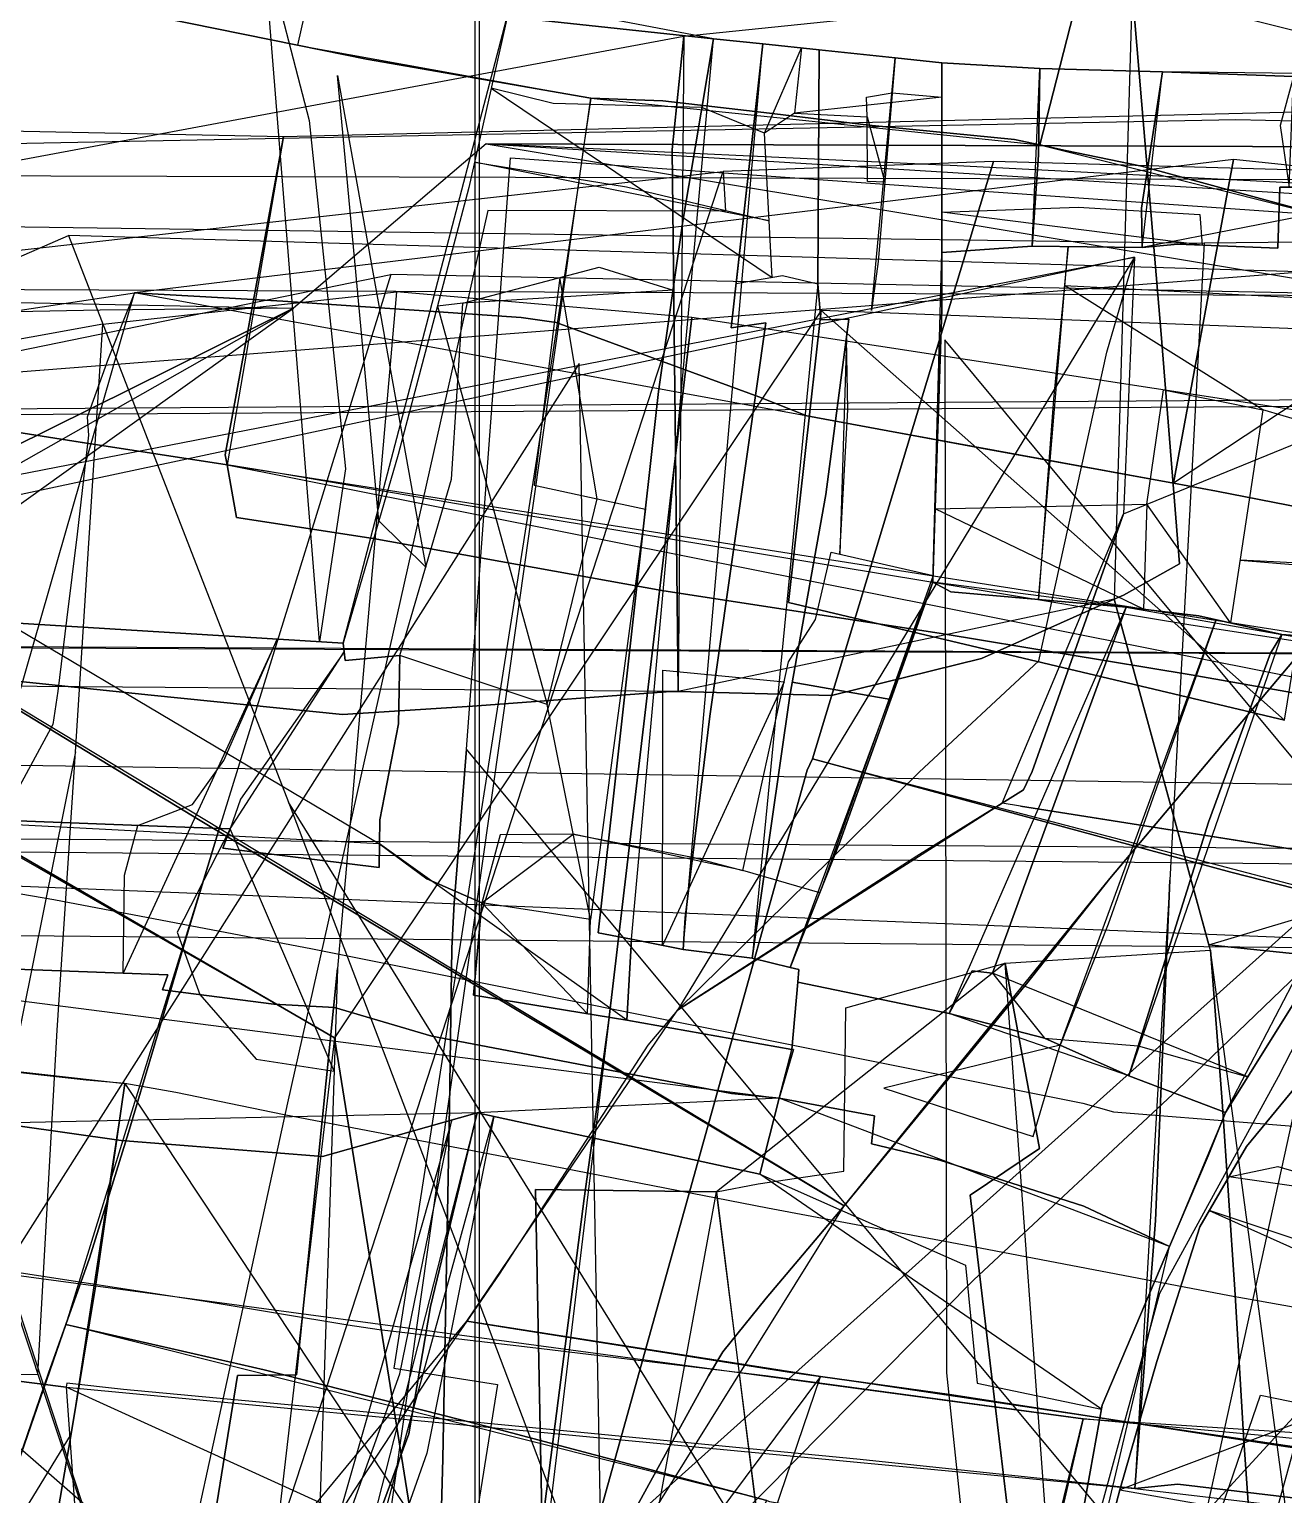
# Model space of a CAD drawing. Extents: x -6790 to 12600, y -1098 to 2171.
# Drawn here: x 569.3 to 637.4, y 552.7 to 632.3 of the extents above; entities that cross this region are included whole.
import ezdxf

# ---------------------------------------------------------------- set-up
doc = ezdxf.new("R2010")
doc.units = 0

msp = doc.modelspace()

# ---------------------------------------------------------------- linework, layer by layer
for points in [[(593.713, 814.326), (0.056, 814.258), (0.056, -0.067), (593.713, 0), (593.713, 814.326)], [(593.47, 802.518), (0, 802.518), (0, 0), (593.47, 0), (593.47, 802.518)], [(565.165, 639.628), (565.697, 639.5), (578.296, 637.61), (588.475, 635.63), (596.123, 632.843), (606.408, 631.756), (565.165, 639.628)], [(581.992, 636.891), (584.461, 627.321), (585.853, 614.011), (586.441, 608.396), (585.033, 599.02), (581.992, 636.891)], [(583.838, 631.397), (566.117, 635.006), (584.71, 635.36), (583.838, 631.397)], [(626.489, 635.258), (584.71, 635.36), (583.838, 631.397), (587.572, 630.637), (599.747, 628.521), (603.657, 628.383), (609.139, 627.743), (614.837, 627.069), (622.74, 626.29), (624.128, 625.985), (626.489, 635.258)], [(672.173, 633.169), (626.489, 635.258), (624.128, 625.985), (625.523, 625.678), (629.641, 624.843), (652.012, 618.736), (668.658, 614.841), (672.173, 633.169)], [(604.798, 631.893), (629.142, 634.402), (629.771, 626.886), (630.714, 615.722), (631.699, 603.241), (628.665, 601.548), (628.163, 601.324), (620.958, 598.107), (612.817, 596.102), (604.499, 596.309), (604.171, 625.746), (604.798, 631.893)], [(628.163, 601.324), (628.665, 601.548), (631.699, 603.241), (630.714, 615.722), (629.771, 626.886), (629.142, 634.402), (628.163, 601.324)], [(649.432, 587.38), (648.261, 589.769), (644.591, 597.905), (644.762, 599.427), (644.682, 604.958), (660.011, 610.214), (657.727, 627.222), (629.142, 634.402), (629.771, 626.886), (630.714, 615.722), (631.699, 603.241), (628.665, 601.548), (628.163, 601.324), (632.553, 585.269), (633.3, 582.563), (634.505, 582.425), (640.982, 581.757), (642.225, 581.866), (646.917, 585.408), (648.999, 587.381), (649.432, 587.38)], [(595.256, 633.159), (593.137, 623.683), (589.291, 609.181), (586.308, 598.942), (595.256, 633.159)], [(604.499, 596.309), (604.093, 596.319), (593.338, 595.52), (586.281, 595.073), (575.893, 596.114), (561.651, 597.592), (553.443, 596.717), (552.476, 622.144), (604.798, 631.893), (604.171, 625.746), (604.499, 596.309)], [(606.408, 631.756), (604.753, 621.854), (603.432, 612.599), (602.254, 602.025), (600.966, 590.47), (600.157, 583.21), (601.963, 582.858), (606.408, 631.756)], [(601.963, 582.858), (600.157, 583.21), (600.966, 590.47), (602.254, 602.025), (603.432, 612.599), (604.753, 621.854), (606.408, 631.756), (609.08, 631.474), (607.375, 616.055), (609.251, 616.335), (607.76, 605.879), (606.207, 594.982), (604.875, 584.025), (604.756, 582.312), (601.963, 582.858)], [(609.08, 631.474), (606.408, 631.756), (604.753, 621.854), (603.432, 612.599), (602.254, 602.025), (600.966, 590.47), (600.157, 583.21), (601.963, 582.858), (604.756, 582.312), (604.875, 584.025), (606.207, 594.982), (607.76, 605.879), (609.251, 616.335), (607.375, 616.055), (607.641, 618.464), (609.08, 631.474)], [(604.499, 596.309), (604.171, 625.746), (604.798, 631.893), (604.499, 596.309)], [(599.747, 628.521), (587.572, 630.637), (583.838, 631.397), (599.747, 628.521)], [(609.08, 631.474), (607.375, 616.055), (609.251, 616.335), (607.76, 605.879), (606.207, 594.982), (604.875, 584.025), (604.756, 582.312), (609.08, 631.474)], [(612.068, 618.455), (612.238, 616.491), (613.762, 616.534), (612.509, 607.015), (610.554, 596.085), (608.515, 581.843), (604.756, 582.312), (604.875, 584.025), (606.207, 594.982), (607.76, 605.879), (609.251, 616.335), (607.375, 616.055), (609.08, 631.474), (612.149, 631.149), (612.068, 618.455)], [(612.068, 618.455), (612.149, 631.149), (609.08, 631.474), (607.641, 618.464), (610.157, 618.892), (612.068, 618.455)], [(612.068, 618.455), (612.149, 631.149), (616.271, 630.714), (618.798, 630.447), (618.802, 620.155), (618.803, 617.055), (618.409, 605.195), (618.311, 602.241), (616.034, 595.87), (614.266, 590.924), (613.267, 588.13), (610.572, 581.333), (608.515, 581.843), (610.554, 596.085), (612.509, 607.015), (613.762, 616.534), (612.238, 616.491), (612.068, 618.455)], [(611.195, 631.25), (610.803, 627.72), (609.169, 626.628), (611.195, 631.25)], [(612.068, 618.455), (612.238, 616.491), (613.762, 616.534), (612.509, 607.015), (610.687, 596.826), (616.034, 595.87), (618.311, 602.241), (618.409, 605.195), (618.803, 617.055), (618.802, 620.155), (618.798, 630.447), (616.206, 630.721), (612.149, 631.149), (612.068, 618.455)], [(616.271, 630.714), (615.341, 619.661), (614.981, 616.997), (616.271, 630.714)], [(623.708, 620.485), (624.048, 625.458), (624.121, 630.136), (618.798, 630.447), (618.802, 620.155), (623.708, 620.485)], [(618.798, 630.447), (624.121, 630.136), (624.048, 625.458), (623.708, 620.485), (618.802, 620.155), (618.798, 630.447)], [(624.121, 630.136), (624.048, 625.458), (623.708, 620.485), (624.121, 630.136)], [(629.685, 620.421), (629.649, 622.552), (630.783, 629.949), (624.121, 630.136), (624.048, 625.458), (623.708, 620.485), (629.685, 620.421)], [(629.685, 620.421), (623.708, 620.485), (624.048, 625.458), (624.121, 630.136), (630.783, 629.949), (629.649, 622.552), (629.685, 620.421)], [(590.79, 603.055), (588.241, 605.578), (586.99, 619.103), (586.004, 629.757), (590.79, 603.055)], [(623.708, 620.485), (618.802, 620.155), (618.803, 617.055), (618.409, 605.195), (618.311, 602.241), (619.294, 601.729), (628.813, 600.899), (632.749, 600.427), (637.261, 599.413), (641.321, 598.755), (647.316, 598.641), (650.078, 606.867), (652.332, 613.579), (654.726, 621.512), (657.154, 629.559), (650.89, 629.872), (650.161, 623.491), (646.346, 623.679), (642.139, 623.688), (637.149, 623.699), (637.035, 620.385), (631.61, 620.592), (629.685, 620.421), (623.708, 620.485)], [(637.149, 623.699), (642.139, 623.688), (646.346, 623.679), (650.161, 623.491), (650.89, 629.872), (657.154, 629.559), (654.726, 621.512), (652.332, 613.579), (650.078, 606.867), (647.316, 598.641), (641.321, 598.755), (637.261, 599.413), (632.749, 600.427), (628.813, 600.899), (619.294, 601.729), (618.311, 602.241), (618.409, 605.195), (618.803, 617.055), (618.802, 620.155), (623.708, 620.485), (629.685, 620.421), (631.61, 620.592), (637.035, 620.385), (637.149, 623.699)], [(630.783, 629.949), (629.649, 622.552), (629.685, 620.421), (630.783, 629.949)], [(647.146, 629.763), (642.123, 629.542), (637.892, 629.694), (630.783, 629.949), (629.649, 622.552), (629.685, 620.421), (631.61, 620.592), (637.035, 620.385), (637.149, 623.699), (642.139, 623.688), (646.346, 623.679), (647.146, 629.763)], [(647.146, 629.763), (646.346, 623.679), (642.139, 623.688), (637.149, 623.699), (637.035, 620.385), (631.61, 620.592), (629.685, 620.421), (629.649, 622.552), (630.783, 629.949), (637.892, 629.694), (642.123, 629.542), (647.146, 629.763)], [(630.783, 629.949), (637.892, 629.694), (642.123, 629.542), (647.146, 629.763), (630.783, 629.949)], [(637.892, 629.694), (637.167, 627.049), (637.658, 623.698), (637.892, 629.694)], [(599.747, 628.521), (599.344, 625.742), (599.051, 623.635), (596.81, 608.92), (592.94, 584.307), (589.051, 559.573), (594.695, 558.692), (588.196, 518.025), (573.715, 430.704), (562.29, 363.847), (599.747, 628.521)], [(609.602, 618.797), (609.169, 626.628), (605.783, 628.018), (597.713, 628.229), (594.34, 629.064), (609.602, 618.797)], [(624.128, 625.985), (622.74, 626.29), (614.837, 627.069), (609.139, 627.743), (603.657, 628.383), (599.747, 628.521), (624.128, 625.985)], [(610.803, 627.72), (614.745, 627.505), (614.714, 628.582), (616.112, 628.822), (618.799, 628.582), (610.803, 627.72)], [(490.415, 628.347), (583.067, 626.438), (579.909, 609.156), (580.006, 608.616), (572.04, 609.847), (556.071, 612.358), (531.717, 617.641), (499.598, 625.766), (490.415, 628.347)], [(490.415, 628.347), (583.067, 626.438), (579.909, 609.156), (580.006, 608.616), (572.04, 609.847), (556.071, 612.358), (531.717, 617.641), (499.598, 625.766), (490.415, 628.347)], [(583.067, 626.438), (663.38, 628.399), (661.945, 616.951), (658.986, 596.196), (652.45, 596.865), (643.039, 598.269), (632.327, 599.916), (610.765, 603.474), (593.086, 606.391), (582.15, 608.284), (580.006, 608.616), (579.909, 609.156), (583.067, 626.438)], [(583.067, 626.438), (663.38, 628.399), (661.945, 616.951), (658.986, 596.196), (652.45, 596.865), (643.039, 598.269), (632.327, 599.916), (610.765, 603.474), (593.086, 606.391), (582.15, 608.284), (580.006, 608.616), (579.909, 609.156), (583.067, 626.438)], [(740.715, 623.829), (697.554, 625.945), (634.766, 627.356), (500.726, 624.719), (396.57, 624.133), (302.376, 626.33), (255.091, 625.218), (740.715, 623.829)], [(615.703, 623.957), (614.776, 623.996), (614.745, 627.505), (615.703, 623.957)], [(580.006, 608.616), (579.909, 609.156), (583.067, 626.438), (580.006, 608.616)], [(580.006, 608.616), (579.909, 609.156), (583.067, 626.438), (580.006, 608.616)], [(668.577, 621.463), (664.432, 621.821), (645.07, 623.544), (619.636, 624.856), (594.079, 626.046), (668.577, 621.463)], [(801.548, 591.518), (807.257, 625.31), (594.079, 626.046), (801.548, 591.518)], [(594.079, 626.046), (807.257, 625.31), (801.548, 591.518), (749.59, 612.501), (736.918, 617.965), (735.793, 618.666), (734.088, 619.729), (709.803, 621.41), (709.415, 621.383), (692.696, 620.221), (676.329, 620.795), (668.577, 621.463), (664.432, 621.821), (645.07, 623.544), (619.636, 624.856), (594.079, 626.046)], [(668.658, 614.841), (652.012, 618.736), (629.641, 624.843), (625.523, 625.678), (624.128, 625.985), (668.658, 614.841)], [(565.951, 619.96), (606.94, 624.553), (607.055, 622.399), (594.155, 622.427), (583.284, 573.986), (574.262, 532.58), (569.593, 510.01), (562.245, 510.38), (547.732, 511.061), (543.303, 511.277), (544.631, 517.914), (565.951, 619.96)], [(611.501, 592.046), (611.792, 592.654), (621.614, 625.088), (606.94, 624.553), (607.055, 622.399), (594.155, 622.427), (583.284, 573.986), (574.262, 532.58), (569.593, 510.01), (570.711, 509.954), (588.373, 509.121), (611.501, 592.046)], [(606.94, 624.553), (607.055, 622.399), (594.155, 622.427), (583.284, 573.986), (574.262, 532.58), (569.593, 510.01), (606.94, 624.553)], [(634.636, 625.197), (574.982, 617.956), (583.042, 617.511), (595.979, 616.622), (597.878, 616.348), (608.864, 612.309), (611.482, 611.283), (620.963, 609.52), (631.37, 607.62), (634.636, 625.197)], [(593.444, 625.056), (601.685, 623.705), (609.433, 621.859), (593.444, 625.056)], [(657.175, 624.733), (651.849, 607.954), (645.518, 591.874), (637.058, 575.396), (630.611, 563.637), (626.135, 547.203), (623.168, 529.353), (619.761, 512.914), (614.824, 494.183), (613.129, 478.646), (610.972, 463.053), (611.158, 458.586), (657.175, 624.733)], [(652.376, 611.394), (654.959, 624.138), (621.614, 625.088), (611.792, 592.654), (634.495, 586.502), (644.842, 583.858), (647.57, 583.278), (652.376, 611.394)], [(631.37, 607.62), (633.711, 607.193), (649.917, 604.027), (652.038, 603.599), (652.397, 604.135), (652.677, 606.258), (653.664, 614.094), (654.066, 618.974), (654.769, 623.071), (634.636, 625.197), (631.37, 607.62)], [(775.09, 566.034), (771.079, 566.598), (750.476, 569.926), (700.497, 577.796), (667.323, 583.093), (635.643, 588.101), (623.069, 590.092), (622.082, 590.248), (623.244, 590.97), (623.698, 591.965), (628.671, 605.967), (674.082, 624.515), (716.899, 617.404), (757.748, 608.856), (773.71, 605.208), (813.955, 600.005), (814.67, 560.312), (809.713, 560.917), (775.09, 566.034)], [(775.09, 566.034), (771.079, 566.598), (750.476, 569.926), (700.497, 577.796), (667.323, 583.093), (635.643, 588.101), (623.069, 590.092), (622.082, 590.248), (623.244, 590.97), (623.698, 591.965), (628.671, 605.967), (674.082, 624.515), (716.899, 617.404), (757.748, 608.856), (773.71, 605.208), (813.955, 600.005), (814.67, 560.312), (809.713, 560.917), (775.09, 566.034)], [(629.685, 620.421), (631.61, 620.592), (637.035, 620.385), (637.149, 623.699), (642.139, 623.688), (646.346, 623.679), (629.685, 620.421)], [(631.37, 607.62), (633.711, 607.193), (649.917, 604.027), (652.038, 603.599), (652.397, 604.135), (652.677, 606.258), (653.664, 614.094), (654.066, 618.974), (654.769, 623.071), (631.37, 607.62)], [(618.801, 622.335), (626.197, 622.614), (632.807, 622.211), (632.935, 620.542), (618.801, 622.335)], [(631.185, 586.067), (630.395, 567.599), (629.272, 553.037), (631.611, 553.279), (651.14, 550.966), (686.066, 546.689), (721.526, 542.212), (767.503, 536.764), (770.49, 558.882), (770.519, 560.007), (774.148, 586.178), (774.858, 591.341), (778.992, 622.183), (633.046, 620.65), (631.185, 586.067)], [(629.272, 553.037), (614.363, 554.622), (592.844, 556.704), (574.389, 558.409), (571.314, 558.766), (571.267, 558.549), (551.952, 560.996), (552.363, 572.792), (552.514, 584.722), (552.73, 596.308), (553.351, 621.764), (633.046, 620.65), (631.185, 586.067), (630.395, 567.599), (629.272, 553.037)], [(743.577, 615.985), (571.406, 621.072), (583.35, 590.309), (593.179, 564.445), (600.515, 545.112), (610.569, 518.616), (638.978, 500.569), (640.627, 511.135), (643.552, 526.151), (649.264, 556.591), (655.57, 588.73), (655.856, 589.891), (712.768, 589.733), (744.235, 588.876), (744.243, 589.482), (744.353, 598.004), (743.577, 615.985)], [(105.33, 620.195), (98.921, 88.385), (790.984, 84.911), (794.806, 617.099), (105.33, 620.195)], [(678.44, 619.959), (660.663, 602.656), (631.589, 574.688), (620.533, 564.369), (597.763, 541.336), (590.004, 533.543), (583.552, 526.522), (571.695, 521.938), (538.583, 508.904), (514.165, 499.882), (498.596, 491.106), (485.562, 484.198), (477.737, 479.986), (476.99, 479.176), (444.117, 461.361), (417.02, 404.346), (400.729, 370.763), (678.44, 619.959)], [(656.869, 620.524), (541.986, 611.571), (578.459, 589.357), (613.509, 568.396), (613.909, 568.869), (623.405, 580.446), (627.915, 586.152), (656.869, 620.524)], [(555.57, 604.181), (557.611, 605.943), (629.256, 619.889), (555.57, 604.181)], [(604.461, 579.008), (617.572, 591.938), (624.071, 597.986), (627.753, 614.742), (629.256, 619.889), (604.461, 579.008)], [(618.802, 620.155), (618.803, 617.055), (618.409, 605.195), (618.311, 602.241), (618.802, 620.155)], [(625.654, 620.464), (624.869, 612.189), (624.054, 601.314), (625.654, 620.464)], [(592.812, 617.403), (600.202, 619.357), (604.218, 618.108), (592.812, 617.403)], [(598.076, 618.795), (596.683, 607.518), (600.096, 606.778), (598.076, 618.795)], [(612.068, 618.455), (612.238, 616.491), (613.762, 616.534), (612.509, 607.015), (610.687, 596.826), (610.554, 596.085), (608.515, 581.843), (604.756, 582.312), (604.875, 584.025), (606.207, 594.982), (607.76, 605.879), (609.251, 616.335), (607.375, 616.055), (607.641, 618.464), (610.157, 618.892), (612.068, 618.455)], [(608.515, 581.843), (610.554, 596.085), (612.509, 607.015), (613.762, 616.534), (612.238, 616.491), (612.068, 618.455), (608.515, 581.843)], [(625.454, 618.348), (639.468, 617.628), (639.536, 610.626), (636.235, 611.609), (625.454, 618.348)], [(574.982, 617.956), (573.549, 614.375), (572.409, 611.209), (572.479, 610.236), (571.874, 604.851), (571.295, 600.185), (570.817, 596.332), (570.547, 594.523), (568.74, 591.181), (565.758, 586.016), (565.741, 585.861), (574.982, 617.956)], [(583.684, 510.664), (584.676, 518.915), (586.839, 533.895), (595.218, 532.62), (595.845, 541.226), (599.389, 568.787), (600.705, 578.328), (605.231, 616.61), (589.197, 618.011), (586.003, 581.266), (583.773, 559.217), (580.566, 559.186), (576.778, 535.585), (572.631, 536.309), (571.538, 528.621), (569.407, 511.874), (570.407, 511.71), (583.684, 510.664)], [(574.982, 617.956), (583.042, 617.511), (595.979, 616.622), (597.878, 616.348), (608.864, 612.309), (611.482, 611.283), (620.963, 609.52), (631.37, 607.62), (574.982, 617.956)], [(597.38, 595.611), (589.394, 598.259), (592.185, 607.85), (592.812, 617.403), (591.427, 617.233), (597.38, 595.611)], [(583.606, 617.125), (573.116, 617.012), (561.258, 616.781), (552.217, 616.886), (547.397, 610.368), (542.752, 605.819), (540.734, 591.179), (539.132, 587.015), (532.693, 580.992), (532.513, 580.488), (583.606, 617.125)], [(550.27, 598.214), (550.948, 600.617), (566.042, 608.419), (583.606, 617.125), (550.27, 598.214)], [(612.249, 616.996), (610.487, 601.139), (637.408, 594.75), (612.249, 616.996)], [(640.862, 615.9), (612.249, 616.996), (610.487, 601.139), (637.408, 594.75), (640.862, 615.9)], [(518.592, 616.12), (519.182, 616.17), (585.847, 577.515), (518.592, 616.12)], [(613.275, 603.761), (613.708, 611.624), (613.621, 615.464), (613.275, 603.761)], [(791.928, 612.789), (759.012, 612.984), (79.554, 608.243), (791.928, 612.789)], [(629.938, 606.492), (630.826, 612.697), (636.235, 611.609), (634.467, 600.041), (629.938, 606.492)], [(580.006, 608.616), (572.04, 609.847), (556.071, 612.358), (580.006, 608.616)], [(580.006, 608.616), (572.04, 609.847), (556.071, 612.358), (580.006, 608.616)], [(541.986, 611.571), (578.459, 589.357), (613.509, 568.396), (541.986, 611.571)], [(658.986, 596.196), (652.45, 596.865), (643.039, 598.269), (632.327, 599.916), (610.765, 603.474), (593.086, 606.391), (582.15, 608.284), (580.006, 608.616), (658.986, 596.196)], [(667.944, 591.116), (659.551, 592.836), (652.803, 593.914), (649.096, 594.268), (632.343, 597.21), (618.769, 599.466), (603.605, 601.8), (587.932, 604.625), (580.517, 605.763), (580.006, 608.616), (667.944, 591.116)], [(658.986, 596.196), (652.45, 596.865), (643.039, 598.269), (632.327, 599.916), (610.765, 603.474), (593.086, 606.391), (582.15, 608.284), (580.006, 608.616), (658.986, 596.196)], [(667.944, 591.116), (659.551, 592.836), (652.803, 593.914), (649.096, 594.268), (632.343, 597.21), (618.769, 599.466), (603.605, 601.8), (587.932, 604.625), (580.517, 605.763), (580.006, 608.616), (667.944, 591.116)], [(599.735, 583.927), (598.737, 588.883), (597.38, 595.611), (598.297, 599.381), (600.096, 606.778), (602.72, 606.205), (599.735, 583.927)], [(618.444, 606.232), (629.938, 606.492), (629.747, 600.787), (618.444, 606.232)], [(628.671, 605.967), (623.698, 591.965), (623.244, 590.97), (622.082, 590.248), (628.671, 605.967)], [(612.178, 585.384), (608.007, 586.595), (610.475, 597.921), (611.941, 600.218), (612.795, 603.869), (618.324, 602.617), (612.178, 585.384)], [(634.988, 603.446), (642.691, 602.803), (648.697, 602.754), (634.988, 603.446)], [(601.963, 582.858), (601.705, 578.472), (610.661, 576.884), (610.988, 580.53), (619.206, 578.828), (620.452, 581.153), (621.554, 581.021), (623.581, 586.571), (628.813, 600.899), (619.294, 601.729), (618.311, 602.241), (616.034, 595.87), (614.266, 590.924), (613.267, 588.13), (610.572, 581.333), (608.515, 581.843), (604.756, 582.312), (601.963, 582.858)], [(618.311, 602.241), (616.034, 595.87), (614.266, 590.924), (613.267, 588.13), (610.572, 581.333), (618.311, 602.241)], [(619.206, 578.828), (610.988, 580.53), (611.049, 581.214), (610.572, 581.333), (613.267, 588.13), (614.266, 590.924), (616.034, 595.87), (618.311, 602.241), (619.294, 601.729), (628.813, 600.899), (623.581, 586.571), (621.554, 581.021), (620.452, 581.153), (619.206, 578.828)], [(618.311, 602.241), (619.294, 601.729), (628.813, 600.899), (618.311, 602.241)], [(66.965, 600.957), (135.854, 600.878), (818.731, 597.521), (66.965, 600.957)], [(524.805, 598.429), (530.91, 598.898), (537.402, 599.731), (546.755, 600.93), (567.073, 600.116), (568.048, 600.056), (586.308, 598.942), (586.418, 597.995), (589.394, 598.259), (589.306, 594.558), (588.296, 589.348), (588.275, 588.05), (588.255, 586.751), (579.784, 587.809), (580.167, 588.857), (576.225, 589.005), (560.142, 589.61), (549.121, 590.379), (543.479, 590.311), (531.632, 590.863), (523.223, 591.445), (524.805, 598.429)], [(524.805, 598.429), (530.91, 598.898), (537.402, 599.731), (546.755, 600.93), (567.073, 600.116), (568.048, 600.056), (586.308, 598.942), (586.418, 597.995), (589.394, 598.259), (589.306, 594.558), (588.296, 589.348), (588.275, 588.05), (588.255, 586.751), (579.784, 587.809), (580.167, 588.857), (576.225, 589.005), (560.142, 589.61), (549.121, 590.379), (543.479, 590.311), (531.632, 590.863), (523.223, 591.445), (524.805, 598.429)], [(604.499, 596.309), (612.817, 596.102), (620.958, 598.107), (628.163, 601.324), (604.499, 596.309)], [(628.813, 600.899), (623.581, 586.571), (621.554, 581.021), (620.452, 581.153), (619.206, 578.828), (628.813, 600.899)], [(637.261, 599.413), (636.65, 598.401), (633.284, 589.224), (628.947, 575.453), (624.377, 577.491), (619.206, 578.828), (620.452, 581.153), (621.554, 581.021), (623.581, 586.571), (628.813, 600.899), (632.749, 600.427), (637.261, 599.413)], [(620.452, 581.153), (621.554, 581.021), (623.581, 586.571), (628.813, 600.899), (632.749, 600.427), (637.261, 599.413), (636.65, 598.401), (633.284, 589.224), (628.947, 575.453), (624.377, 577.491), (619.206, 578.828), (620.452, 581.153)], [(628.163, 601.324), (632.553, 585.269), (633.3, 582.563), (628.163, 601.324)], [(637.261, 599.413), (632.749, 600.427), (628.813, 600.899), (637.261, 599.413)], [(588.275, 588.05), (588.296, 589.348), (589.306, 594.558), (589.394, 598.259), (586.418, 597.995), (586.308, 598.942), (568.048, 600.056), (588.275, 588.05)], [(633.694, 600.214), (629.953, 589.66), (627.831, 583.675), (625.231, 577.11), (633.694, 600.214)], [(89.841, 599.426), (785.719, 589.09), (779.969, 92.069), (740.844, 91.654), (728.89, 91.746), (723.878, 92.07), (717.289, 92.524), (682.898, 93.323), (432.673, 95.452), (307.102, 97.514), (213.558, 98.725), (136.901, 99.682), (84.957, 100.385), (89.841, 599.426)], [(574.376, 581.019), (574.444, 586.337), (575.17, 589.045), (578.139, 590.185), (579.837, 592.56), (582.73, 599.161), (574.376, 581.019)], [(628.947, 575.453), (633.284, 589.224), (636.65, 598.401), (637.261, 599.413), (628.947, 575.453)], [(634.199, 573.461), (637.94, 579.439), (641.727, 586.307), (644.837, 592.619), (647.316, 598.641), (641.321, 598.755), (637.261, 599.413), (636.65, 598.401), (633.284, 589.224), (628.947, 575.453), (634.199, 573.461)], [(637.261, 599.413), (641.321, 598.755), (647.316, 598.641), (644.837, 592.619), (641.727, 586.307), (637.94, 579.439), (634.199, 573.461), (628.947, 575.453), (633.284, 589.224), (636.65, 598.401), (637.261, 599.413)], [(637.261, 599.413), (641.321, 598.755), (647.316, 598.641), (637.261, 599.413)], [(586.363, 598.469), (580.734, 590.476), (580.167, 588.857), (586.363, 598.469)], [(647.316, 598.641), (644.837, 592.619), (641.727, 586.307), (637.94, 579.439), (634.199, 573.461), (647.316, 598.641)], [(553.443, 596.717), (561.651, 597.592), (575.893, 596.114), (586.281, 595.073), (593.338, 595.52), (604.093, 596.319), (604.499, 596.309), (553.443, 596.717)], [(603.636, 582.531), (603.653, 593.62), (603.659, 597.476), (610.24, 596.842), (603.636, 582.531)], [(610.572, 581.333), (613.267, 588.13), (614.266, 590.924), (616.034, 595.87), (610.687, 596.826), (610.554, 596.085), (608.515, 581.843), (610.572, 581.333)], [(555.094, 510.228), (555.287, 513.76), (559.903, 513.057), (561.003, 530.541), (561.503, 538.524), (562.049, 540.666), (564.395, 556.015), (564.92, 559.249), (569.728, 559.228), (570.784, 577.93), (571.787, 593.043), (555.094, 510.228)], [(97.67, 591.945), (792.056, 585.549), (784.52, 85.891), (784.405, 69.632), (97.67, 591.945)], [(611.501, 592.046), (588.373, 509.121), (590.589, 509.017), (609.735, 508.063), (629.428, 507.216), (632.378, 515.992), (640.52, 540.221), (641.365, 544.435), (641.375, 544.465), (642.268, 547.125), (645.738, 557.47), (647.674, 563.243), (649.469, 569.042), (650.702, 573.026), (651.221, 575.507), (652.116, 577.811), (653.387, 581.216), (653.679, 581.978), (647.57, 583.278), (644.842, 583.858), (634.495, 586.502), (611.792, 592.654), (611.501, 592.046)], [(647.57, 583.278), (644.842, 583.858), (634.495, 586.502), (611.792, 592.654), (647.57, 583.278)], [(71.88, 94.001), (800.518, 88.913), (801.871, 586.617), (73.828, 591.855), (71.88, 94.001)], [(71.88, 94.001), (800.518, 88.913), (801.871, 586.617), (73.828, 591.855), (71.88, 94.001)], [(523.223, 591.445), (531.632, 590.863), (543.479, 590.311), (549.121, 590.379), (560.142, 589.61), (576.225, 589.005), (580.167, 588.857), (579.784, 587.809), (588.255, 586.751), (588.275, 588.05), (523.223, 591.445)], [(583.35, 590.309), (593.179, 564.445), (600.515, 545.112), (610.569, 518.616), (638.978, 500.569), (583.35, 590.309)], [(622.082, 590.248), (617.445, 587.368), (604.461, 579.008), (622.082, 590.248)], [(623.069, 590.092), (635.643, 588.101), (667.323, 583.093), (700.497, 577.796), (750.476, 569.926), (771.079, 566.598), (775.09, 566.034), (623.069, 590.092)], [(571.252, 561.945), (572.542, 565.554), (574.65, 572.369), (576.018, 576.938), (577.964, 583.553), (579.646, 589.1), (571.252, 561.945)], [(580.167, 588.857), (577.303, 583.25), (578.525, 579.861), (581.584, 576.353), (585.817, 575.704), (580.167, 588.857)], [(588.275, 588.05), (590.844, 586.14), (593.844, 584.836), (593.387, 579.831), (601.705, 578.472), (588.275, 588.05)], [(598.8, 588.567), (594.829, 588.527), (593.844, 584.836), (598.8, 588.567)], [(598.8, 588.567), (605.276, 587.325), (608.007, 586.595), (598.8, 588.567)], [(50.059, 587.887), (779.251, 581.11), (775.84, 83.588), (42.201, 89.165), (50.059, 587.887)], [(649.432, 587.38), (648.999, 587.381), (646.917, 585.408), (642.225, 581.866), (640.982, 581.757), (634.505, 582.425), (633.3, 582.563), (649.432, 587.38)], [(565.741, 585.861), (570.612, 585.021), (584.642, 582.344), (626.456, 573.971), (628.123, 573.498), (643.577, 572.269), (650.303, 571.918), (650.584, 572.48), (651.771, 579.002), (666.793, 577.398), (676.678, 576.271), (675.945, 571.529), (675.078, 567.649), (683.272, 567.281), (691.987, 570.055), (696.474, 571.421), (700.224, 572.635), (706.163, 575.106), (709.025, 577.686), (711.518, 579.962), (565.741, 585.861)], [(627.915, 586.152), (623.405, 580.446), (613.909, 568.869), (613.509, 568.396), (627.915, 586.152)], [(629.272, 553.037), (630.395, 567.599), (631.185, 586.067), (629.272, 553.037)], [(609.972, 574.233), (607.386, 574.487), (595.978, 576.67), (591.128, 577.597), (585.847, 579.15), (582.539, 579.34), (576.496, 580.124), (576.793, 580.929), (561.745, 581.488), (539.486, 583.753), (522.069, 585.526), (609.972, 574.233)], [(599.57, 578.821), (599.735, 583.927), (593.844, 584.836), (599.57, 578.821)], [(608.515, 581.843), (610.572, 581.333), (611.049, 581.214), (610.988, 580.53), (610.661, 576.884), (601.705, 578.472), (601.963, 582.858), (604.756, 582.312), (608.515, 581.843)], [(640.21, 531.648), (640.334, 521.163), (640.458, 516.478), (639.166, 516.037), (627.337, 511.996), (626.981, 515.999), (625.307, 534.847), (623.913, 549.328), (622.349, 548.764), (622.552, 550.42), (621.555, 558.786), (620.341, 568.972), (624.102, 571.499), (622.232, 581.566), (633.379, 582.276), (634.018, 574.062), (634.7, 563.845), (635.195, 555.652), (636.02, 543.763), (636.536, 534.331), (636.165, 533.485), (640.21, 531.648)], [(633.379, 582.276), (634.018, 574.062), (634.7, 563.845), (635.195, 555.652), (636.02, 543.763), (636.536, 534.331), (636.165, 533.485), (640.21, 531.648), (633.379, 582.276)], [(583.684, 510.664), (570.407, 511.71), (569.407, 511.874), (571.538, 528.621), (572.631, 536.309), (576.778, 535.585), (580.566, 559.186), (583.773, 559.217), (586.003, 581.266), (583.684, 510.664)], [(606.58, 569.149), (608.842, 569.589), (613.478, 570.265), (613.597, 579.138), (622.232, 581.566), (606.58, 569.149)], [(627.337, 511.996), (622.935, 510.493), (619.048, 509.039), (615.986, 507.945), (615.976, 507.973), (613.567, 514.713), (612.293, 523.23), (609.613, 545.139), (606.58, 569.149), (608.842, 569.589), (613.478, 570.265), (613.597, 579.138), (622.232, 581.566), (624.102, 571.499), (620.341, 568.972), (621.555, 558.786), (622.552, 550.42), (622.349, 548.764), (623.913, 549.328), (625.307, 534.847), (626.981, 515.999), (627.337, 511.996)], [(622.232, 581.566), (624.102, 571.499), (620.341, 568.972), (621.555, 558.786), (622.552, 550.42), (622.349, 548.764), (623.913, 549.328), (625.307, 534.847), (626.981, 515.999), (627.337, 511.996), (622.232, 581.566)], [(621.554, 581.021), (624.377, 577.491), (629.456, 577.07), (635.407, 575.392), (621.554, 581.021)], [(610.661, 576.884), (610.988, 580.53), (619.206, 578.828), (624.377, 577.491), (628.947, 575.453), (634.199, 573.461), (633.257, 571.107), (631.169, 566.185), (626.514, 568.365), (618.698, 570.874), (614.985, 571.763), (615.153, 573.267), (609.972, 574.233), (610.752, 576.868), (610.661, 576.884)], [(634.199, 573.461), (633.257, 571.107), (631.169, 566.185), (626.514, 568.365), (618.698, 570.874), (614.985, 571.763), (615.153, 573.267), (609.972, 574.233), (610.752, 576.868), (610.661, 576.884), (610.988, 580.53), (619.206, 578.828), (624.377, 577.491), (628.947, 575.453), (634.199, 573.461)], [(580.003, 528.231), (567.179, 567.372), (563.358, 578.251), (563.064, 579.397), (562.932, 578.919), (562.801, 578.442), (561.383, 572.196), (554.911, 543.05), (553.337, 536.345), (553.56, 536.278), (573.068, 530.382), (580.003, 528.231)], [(580.003, 528.231), (567.179, 567.372), (563.358, 578.251), (563.064, 579.397), (580.003, 528.231)], [(604.461, 579.008), (602.841, 577.104), (594.783, 564.683), (593.026, 562.135), (604.461, 579.008)], [(619.206, 578.828), (624.377, 577.491), (628.947, 575.453), (619.206, 578.828)], [(574.459, 575.036), (572.365, 575.215), (561.802, 576.382), (552.655, 577.489), (550.77, 577.7), (574.459, 575.036)], [(574.459, 575.036), (572.365, 575.215), (561.802, 576.382), (552.655, 577.489), (550.77, 577.7), (574.459, 575.036)], [(595.218, 532.62), (595.845, 541.226), (599.389, 568.787), (600.705, 578.328), (595.218, 532.62)], [(576.319, 495.715), (577.503, 498.866), (582.631, 512.145), (587.034, 523.122), (588.594, 527.307), (590.548, 532.677), (590.923, 541.364), (591.081, 544.7), (588.028, 563.839), (585.847, 577.515), (576.319, 495.715)], [(610.661, 576.884), (610.752, 576.868), (609.972, 574.233), (610.661, 576.884)], [(615.662, 574.777), (620.77, 573.12), (623.766, 572.148), (625.231, 577.11), (615.662, 574.777)], [(638.308, 575.217), (635.334, 571.602), (632.799, 567.242), (630.477, 559.933), (628.465, 552.967), (626.619, 545.934), (625.137, 540.289), (624.24, 531.456), (623.078, 523.051), (621.939, 518.92), (620.059, 511.337), (616.085, 496.073), (615.18, 492.598), (614.388, 482.36), (613.1, 474.2), (613.105, 460.28), (638.308, 575.217)], [(571.549, 556.006), (572.865, 564.018), (574.459, 575.036), (571.549, 556.006)], [(571.549, 556.006), (572.865, 564.018), (574.459, 575.036), (571.549, 556.006)], [(632.187, 487.888), (632.386, 489.642), (634.731, 501.18), (636.068, 507.454), (637.853, 515.912), (639.19, 522.306), (640.566, 529.178), (642.551, 538.674), (644.417, 547.631), (646.033, 555.132), (647.23, 561.227), (634.413, 563.494), (620.5, 566.165), (609.345, 568.258), (595.493, 570.967), (583.107, 573.331), (577.234, 574.538), (574.459, 575.036), (632.187, 487.888)], [(632.187, 487.888), (632.386, 489.642), (634.731, 501.18), (636.068, 507.454), (637.853, 515.912), (639.19, 522.306), (640.566, 529.178), (642.551, 538.674), (644.417, 547.631), (646.033, 555.132), (647.23, 561.227), (634.413, 563.494), (620.5, 566.165), (609.345, 568.258), (595.493, 570.967), (583.107, 573.331), (577.234, 574.538), (574.459, 575.036), (632.187, 487.888)], [(621.147, 523.943), (620.968, 523.012), (603.856, 526.215), (590.89, 528.087), (582.427, 529.308), (584.858, 542.435), (589.871, 556.018), (591.05, 562.927), (593.577, 573.439), (604.437, 571.078), (608.921, 570.103), (609.972, 574.233), (615.153, 573.267), (614.985, 571.763), (618.698, 570.874), (626.514, 568.365), (631.169, 566.185), (627.514, 557.567), (626.048, 549.427), (623.833, 540.205), (622.362, 530.253), (621.147, 523.943)], [(593.577, 573.439), (604.437, 571.078), (608.921, 570.103), (609.972, 574.233), (593.577, 573.439)], [(609.972, 574.233), (615.153, 573.267), (614.985, 571.763), (618.698, 570.874), (626.514, 568.365), (631.169, 566.185), (609.972, 574.233)], [(582.384, 529.565), (580.304, 530.764), (575.284, 532.195), (566.762, 534.624), (565.301, 529.287), (562.219, 514.91), (559.433, 504.904), (553.748, 507.342), (553.1, 507.593), (557.387, 518.905), (559.414, 527.422), (561.732, 539.402), (563.857, 549.121), (565.465, 559.286), (567.615, 572.883), (568.529, 572.752), (574.261, 571.934), (585.192, 571.072), (590.841, 572.667), (593.577, 573.439), (591.05, 562.927), (589.871, 556.018), (584.858, 542.435), (582.384, 529.565)], [(553.1, 507.593), (557.387, 518.905), (559.414, 527.422), (561.732, 539.402), (563.857, 549.121), (565.465, 559.286), (567.615, 572.883), (568.529, 572.752), (574.261, 571.934), (585.192, 571.072), (590.841, 572.667), (593.577, 573.439), (591.05, 562.927), (589.871, 556.018), (584.858, 542.435), (582.427, 529.308), (580.304, 530.764), (575.284, 532.195), (566.762, 534.624), (565.301, 529.287), (562.219, 514.91), (559.433, 504.904), (553.748, 507.342), (553.1, 507.593)], [(567.615, 572.883), (568.529, 572.752), (574.261, 571.934), (585.192, 571.072), (590.841, 572.667), (593.577, 573.439), (567.615, 572.883)], [(571.401, 500.019), (577.407, 515.553), (581.365, 530.036), (585.13, 547.418), (589.391, 559.274), (592.209, 573.053), (571.401, 500.019)], [(582.384, 529.565), (584.858, 542.435), (589.871, 556.018), (591.05, 562.927), (593.577, 573.439), (582.384, 529.565)], [(594.482, 573.243), (590.848, 554.963), (585.289, 539.204), (582.427, 529.308), (594.482, 573.243)], [(631.169, 566.185), (633.257, 571.107), (634.199, 573.461), (631.169, 566.185)], [(634.386, 569.972), (637.041, 570.519), (643.333, 568.679), (634.386, 569.972)], [(608.921, 570.103), (616.72, 566.65), (620.081, 565.162), (620.718, 558.763), (627.474, 557.346), (608.921, 570.103)], [(606.58, 569.149), (596.748, 569.282), (597.049, 553.448), (597.416, 537.585), (597.772, 521.13), (606.58, 569.149)], [(597.772, 521.13), (609.245, 522.783), (612.293, 523.23), (609.613, 545.139), (606.58, 569.149), (596.748, 569.282), (597.049, 553.448), (597.416, 537.585), (597.772, 521.13)], [(612.293, 523.23), (609.613, 545.139), (606.58, 569.149), (612.293, 523.23)], [(613.509, 568.396), (609.266, 563.373), (606.916, 560.461), (606.135, 559.168), (599.957, 547.894), (591.766, 533.234), (590.703, 530.645), (589.575, 529.951), (613.509, 568.396)], [(633.321, 568.141), (642.027, 564.231), (648.911, 562.24), (654.385, 561.101), (633.321, 568.141)], [(631.169, 566.185), (627.514, 557.567), (626.048, 549.427), (623.833, 540.205), (622.362, 530.253), (620.968, 523.012), (631.169, 566.185)], [(621.719, 537.376), (623.687, 544.769), (626.482, 556.828), (609.376, 559.136), (597.077, 560.631), (588.26, 561.653), (586.557, 561.918), (578.818, 563.204), (567.521, 564.926), (561.97, 565.51), (561.375, 561.659), (558.815, 545.091), (573.221, 542.699), (584.541, 541.462), (585.684, 542.965), (586.528, 542.974), (602.743, 540.272), (621.719, 537.376)], [(626.482, 556.828), (609.376, 559.136), (597.077, 560.631), (588.26, 561.653), (586.557, 561.918), (578.818, 563.204), (567.521, 564.926), (561.97, 565.51), (626.482, 556.828)], [(564.499, 542.393), (564.546, 542.66), (566.479, 548.07), (568.036, 552.639), (570.307, 559.303), (571.252, 561.945), (564.499, 542.393)], [(599.081, 533.665), (605.376, 544.982), (609.305, 552.384), (594.832, 556.232), (582.02, 559.485), (571.252, 561.945), (570.307, 559.303), (568.036, 552.639), (566.479, 548.07), (564.546, 542.66), (564.499, 542.393), (587.332, 536.687), (599.081, 533.665)], [(593.026, 562.135), (591.269, 559.587), (586.906, 552.954), (584.561, 549.225), (583.193, 547.05), (580.601, 544.365), (575.748, 539.348), (570.655, 534.245), (565.988, 529.399), (565.768, 529.179), (593.026, 562.135)], [(571.252, 561.945), (582.02, 559.485), (594.832, 556.232), (609.305, 552.384), (571.252, 561.945)], [(593.026, 562.135), (595.629, 561.72), (610.406, 559.376), (612.213, 559.124), (593.026, 562.135)], [(561.375, 561.659), (558.815, 545.091), (573.221, 542.699), (584.541, 541.462), (561.375, 561.659)], [(538.025, 459.645), (542.033, 464.511), (543.191, 466.054), (547.392, 471.527), (550.207, 475.371), (554.309, 482.803), (555.538, 484.775), (560.439, 493.206), (563.269, 498.022), (568.799, 507.468), (571.843, 509.426), (577.532, 513.725), (588.34, 521.942), (598.393, 529.672), (603.602, 533.986), (607.849, 546.294), (612.213, 559.124), (538.025, 459.645)], [(629.272, 553.037), (614.363, 554.622), (592.844, 556.704), (574.389, 558.409), (571.314, 558.766), (571.267, 558.549), (629.272, 553.037)], [(571.267, 558.549), (574.944, 507.227), (575.791, 493.324), (603.686, 490.476), (625.087, 488.491), (644.439, 486.42), (667.393, 484.068), (693.579, 481.386), (710.217, 479.344), (727.627, 477.834), (745.059, 475.957), (754.81, 474.964), (571.267, 558.549)], [(612.213, 559.124), (619.353, 558.129), (635.457, 555.634), (656.693, 552.399), (675.165, 549.616), (695.01, 546.688), (713.12, 544.031), (733.883, 540.858), (744.152, 539.464), (761.097, 536.941), (776.091, 534.774), (612.213, 559.124)], [(687.935, 552.861), (686.944, 552.981), (681.783, 553.735), (674.695, 554.614), (664.647, 555.73), (652.632, 557.263), (649.188, 557.849), (649.074, 554.595), (637.135, 555.825), (626.482, 556.828), (687.935, 552.861)], [(628.465, 552.967), (634.009, 552), (636.108, 558.112), (639.998, 557.319), (628.465, 552.967)], [(626.482, 556.828), (623.687, 544.769), (621.719, 537.376), (626.482, 556.828)], [(539.506, 503.553), (542.664, 525.7), (545.476, 543.423), (545.483, 544.788), (550.263, 543.88), (565.965, 541.421), (569.026, 540.679), (570.099, 547.536), (571.549, 556.006), (539.506, 503.553)], [(539.506, 503.553), (542.664, 525.7), (545.476, 543.423), (545.483, 544.788), (550.263, 543.88), (565.965, 541.421), (569.026, 540.679), (570.099, 547.536), (571.549, 556.006), (539.506, 503.553)], [(767.503, 536.764), (721.526, 542.212), (686.066, 546.689), (651.14, 550.966), (631.611, 553.279), (629.272, 553.037), (767.503, 536.764)]]:
    msp.add_lwpolyline(points, close=True)
for points in [[(566.117, 635.006), (583.838, 631.397), (587.572, 630.637), (599.747, 628.521), (599.344, 625.742), (599.051, 623.635), (596.81, 608.92), (592.94, 584.307), (589.051, 559.573), (594.695, 558.692), (588.196, 518.025), (573.715, 430.704), (562.29, 363.847), (560.369, 363.864), (557.076, 364.727), (546.667, 366.881), (538.954, 368.757), (528.985, 371.644), (487.01, 383.269)], [(568.048, 600.056), (586.308, 598.942), (586.418, 597.995), (589.394, 598.259), (589.306, 594.558), (588.296, 589.348), (588.275, 588.05), (590.844, 586.14), (593.844, 584.836), (593.387, 579.831), (601.705, 578.472), (601.963, 582.858), (600.157, 583.21), (600.966, 590.47), (602.254, 602.025), (603.432, 612.599), (604.753, 621.854), (606.408, 631.756), (596.123, 632.843)], [(568.048, 600.056), (586.308, 598.942), (586.418, 597.995), (589.394, 598.259), (589.306, 594.558), (588.296, 589.348), (588.275, 588.05), (590.844, 586.14), (593.844, 584.836), (593.387, 579.831), (601.705, 578.472), (601.963, 582.858), (600.157, 583.21), (600.966, 590.47), (602.254, 602.025), (603.432, 612.599), (604.753, 621.854), (606.408, 631.756), (596.123, 632.843)], [(637.892, 629.694), (630.783, 629.949), (624.121, 630.136), (618.798, 630.447), (616.271, 630.714), (612.149, 631.149), (609.08, 631.474), (606.408, 631.756), (596.123, 632.843)], [(637.892, 629.694), (630.783, 629.949), (624.121, 630.136), (618.798, 630.447), (616.206, 630.721), (612.149, 631.149), (609.08, 631.474), (606.408, 631.756), (596.123, 632.843)], [(652.012, 618.736), (629.641, 624.843), (625.523, 625.678), (624.128, 625.985), (622.74, 626.29), (614.837, 627.069), (609.139, 627.743), (603.657, 628.383), (599.747, 628.521), (599.344, 625.742), (599.051, 623.635), (596.81, 608.92), (592.94, 584.307), (589.051, 559.573), (594.695, 558.692), (588.196, 518.025), (573.715, 430.704), (562.29, 363.847)], [(645.07, 623.544), (619.636, 624.856), (594.079, 626.046), (583.606, 617.125), (566.042, 608.419), (550.948, 600.617), (550.27, 598.214), (548.682, 589.741), (547.339, 582.902), (545.858, 574.093), (545.461, 571.986), (545.766, 569.339), (548.22, 553.029), (559.762, 473.276), (561.91, 459.181), (566.562, 425.185), (569.142, 404.274)], [(606.096, 407.508), (598.35, 418.651), (591.13, 428.952), (590.135, 430.309), (590.291, 432.435), (590.733, 463.172), (590.894, 488.268), (590.9, 504.297), (590.937, 516.174), (590.923, 526.889), (591.071, 531.966), (591.419, 543.612), (591.727, 554.652), (592.087, 573.744), (592.2, 582.37), (592.343, 584.82), (593.01, 593.178), (593.01, 593.178), (595.386, 625.29), (644.249, 621.844)], [(606.096, 407.508), (598.35, 418.651), (591.13, 428.952), (590.135, 430.309), (590.291, 432.435), (590.733, 463.172), (590.894, 488.268), (590.9, 504.297), (590.937, 516.174), (590.923, 526.889), (591.071, 531.966), (591.419, 543.612), (591.727, 554.652), (592.087, 573.744), (592.2, 582.37), (592.343, 584.82), (593.01, 593.178), (593.01, 593.178), (595.386, 625.29), (644.249, 621.844)], [(606.096, 407.508), (598.35, 418.651), (591.13, 428.952), (590.135, 430.309), (590.291, 432.435), (590.733, 463.172), (590.894, 488.268), (590.9, 504.297), (590.937, 516.174), (590.923, 526.889), (591.071, 531.966), (591.419, 543.612), (591.727, 554.652), (592.087, 573.744), (592.2, 582.37), (592.343, 584.82), (593.01, 593.178), (593.01, 593.178), (595.386, 625.29), (644.249, 621.844)], [(580.003, 528.231), (567.179, 567.372), (563.358, 578.251), (563.064, 579.397), (560.5, 584.895), (558.822, 589.973), (558.822, 589.973), (551.132, 612.242), (571.406, 621.072), (583.35, 590.309), (593.179, 564.445), (600.515, 545.112)], [(449.034, 619.888), (583.606, 617.125), (566.042, 608.419), (550.948, 600.617), (550.27, 598.214), (550.27, 598.214), (549.151, 598.298), (547.281, 592.52), (542.938, 579.921), (532.513, 580.488), (529.531, 580.65), (516.022, 581.529), (488.11, 583.115)], [(656.869, 620.524), (627.915, 586.152), (623.405, 580.446), (613.909, 568.869), (613.509, 568.396), (609.266, 563.373), (606.916, 560.461), (606.135, 559.168), (599.957, 547.894), (591.766, 533.234), (590.703, 530.645), (589.575, 529.951), (577.528, 523.094), (569.78, 518.613), (555.847, 510.69), (547.511, 505.714), (544.45, 504.698), (528.231, 499.061), (517.57, 495.355), (514.019, 494.129)], [(520.202, 538.601), (529.061, 554.975), (541.788, 578.346), (550.576, 594.601), (555.57, 604.181), (555.57, 604.181), (557.611, 605.943), (629.256, 619.889), (628.671, 605.967), (623.698, 591.965), (623.244, 590.97), (622.082, 590.248), (617.445, 587.368), (604.461, 579.008), (602.841, 577.104), (594.783, 564.683), (593.026, 562.135), (591.269, 559.587), (586.906, 552.954), (584.561, 549.225)], [(520.202, 538.601), (529.061, 554.975), (541.788, 578.346), (550.576, 594.601), (555.57, 604.181), (555.57, 604.181), (557.611, 605.943), (629.256, 619.889), (628.671, 605.967), (623.698, 591.965), (623.244, 590.97), (622.082, 590.248), (617.445, 587.368), (604.461, 579.008), (602.841, 577.104), (594.783, 564.683), (593.026, 562.135), (591.269, 559.587), (586.906, 552.954), (584.561, 549.225)], [(448.555, 590.17), (588.898, 618.959), (579.646, 589.1), (579.646, 589.1), (577.964, 583.553), (576.018, 576.938), (574.65, 572.369), (572.542, 565.554), (571.252, 561.945), (570.307, 559.303), (568.036, 552.639)], [(687.999, 616.919), (588.898, 618.959), (579.646, 589.1), (579.646, 589.1), (577.964, 583.553), (576.018, 576.938), (574.65, 572.369), (572.542, 565.554), (571.252, 561.945), (582.02, 559.485), (594.832, 556.232), (609.305, 552.384), (609.458, 552.343), (612.857, 551.753), (620.011, 550.687), (632.023, 548.841), (643.871, 546.871)], [(506.211, 578.455), (518.746, 603.707), (520.028, 605.742), (521.616, 609.867), (574.982, 617.956), (574.982, 617.956), (573.549, 614.375), (572.409, 611.209), (572.479, 610.236), (571.874, 604.851), (571.295, 600.185), (570.817, 596.332), (570.547, 594.523), (568.74, 591.181), (565.758, 586.016), (565.741, 585.861), (565.627, 584.832), (564.171, 577.008), (562.855, 570.115), (561.97, 565.51), (561.375, 561.659), (546.464, 565.104), (522.595, 570.363), (508.468, 573.709)], [(562.049, 540.666), (564.395, 556.015), (564.92, 559.249), (569.728, 559.228), (570.784, 577.93), (571.787, 593.043), (573.263, 616.256), (589.197, 618.011), (586.003, 581.266), (583.773, 559.217), (580.566, 559.186), (576.778, 535.585)], [(649.917, 604.027), (633.711, 607.193), (631.37, 607.62), (620.963, 609.52), (611.482, 611.283), (608.864, 612.309), (597.878, 616.348), (595.979, 616.622), (583.042, 617.511), (574.982, 617.956), (573.549, 614.375), (572.409, 611.209), (572.479, 610.236), (571.874, 604.851), (571.295, 600.185), (570.817, 596.332), (570.547, 594.523), (568.74, 591.181)], [(637.408, 594.75), (610.487, 601.139), (612.249, 616.996), (585.847, 577.515), (585.847, 577.515), (588.028, 563.839), (591.081, 544.7), (590.923, 541.364), (590.548, 532.677), (588.594, 527.307), (587.034, 523.122), (582.631, 512.145), (577.503, 498.866), (576.319, 495.715), (582.426, 490.899), (584.612, 487.878), (588.991, 482.292), (597.483, 480.916), (637.525, 473.098)], [(650.356, 609.681), (605.231, 616.61), (600.705, 578.328), (599.389, 568.787), (595.845, 541.226), (595.218, 532.62), (595.218, 532.62), (586.839, 533.895), (584.676, 518.915), (583.684, 510.664), (584.915, 510.707), (611.288, 507.29), (604.666, 472.843), (604.401, 463.031), (604.051, 461.806), (605.978, 461.494), (626.516, 458.953), (650.192, 456.273)], [(591.081, 544.7), (588.028, 563.839), (585.847, 577.515), (585.847, 577.515), (519.182, 616.17), (518.592, 616.12), (519.769, 607.636), (522.41, 594.085), (523.081, 591.718), (525.726, 578.63), (528.81, 561.446), (528.714, 561.062), (528.88, 557.879), (529.222, 541.252)], [(562.049, 540.666), (564.395, 556.015), (564.92, 559.249), (569.728, 559.228), (570.784, 577.93), (571.787, 593.043), (573.263, 616.256), (557.883, 613.468), (554.216, 583.612), (551.692, 561.252), (548.077, 561.432), (540.486, 540.744)], [(402.383, 300.312), (691.74, 615.583), (691.74, 615.583), (674.175, 597.931), (664.918, 584.615), (660.287, 575.584), (642.283, 550.749), (616.854, 523.63), (601.844, 505.542), (596.263, 500.852), (583.554, 494.052), (572.439, 489.643), (563.856, 485.985), (553.726, 479.654), (532.856, 469.993), (524.696, 465.912), (507.437, 459.065)], [(794.781, 403.975), (618.973, 615.411), (618.973, 615.411), (619.057, 559.319), (619.919, 551.079), (620.269, 547.633), (620.161, 533.631), (620.161, 524.557), (620.376, 516.398), (620.646, 512.924), (620.259, 503.705), (620.616, 489.675), (621.966, 481.727), (622.496, 475.843), (624.828, 465.027), (626.951, 458.953), (628.702, 453.325), (634.362, 445.863), (640.704, 438.289)], [(609.232, 67.739), (599.127, 614.126), (599.127, 614.126), (563.937, 558.686), (550.88, 538.296), (543.512, 527.466), (533.922, 511.905), (529.782, 506.158), (524.987, 498.379), (518.034, 477.455), (515.721, 472.594), (516.263, 446.923), (515.322, 441.984), (515.841, 436.473), (521.012, 415.377), (523.258, 402.75), (532.121, 376.816), (539.49, 355.173), (545.041, 343.698), (550.032, 329.285), (559.407, 309.975), (564.165, 296.774), (574.194, 279.889), (584.875, 254.888)], [(647.23, 561.227), (634.413, 563.494), (620.5, 566.165), (609.345, 568.258), (595.493, 570.967), (583.107, 573.331), (577.234, 574.538), (574.459, 575.036), (572.365, 575.215), (561.802, 576.382), (552.655, 577.489), (550.77, 577.7), (553.041, 591.584), (556.071, 612.358), (556.071, 612.358), (572.04, 609.847), (580.006, 608.616), (580.517, 605.763), (587.932, 604.625), (603.605, 601.8), (618.769, 599.466), (632.343, 597.21), (649.096, 594.268)], [(647.23, 561.227), (634.413, 563.494), (620.5, 566.165), (609.345, 568.258), (595.493, 570.967), (583.107, 573.331), (577.234, 574.538), (574.459, 575.036), (572.365, 575.215), (561.802, 576.382), (552.655, 577.489), (550.77, 577.7), (553.041, 591.584), (556.071, 612.358), (556.071, 612.358), (572.04, 609.847), (580.006, 608.616), (580.517, 605.763), (587.932, 604.625), (603.605, 601.8), (618.769, 599.466), (632.343, 597.21), (649.096, 594.268)], [(599.957, 547.894), (606.135, 559.168), (606.916, 560.461), (609.266, 563.373), (613.509, 568.396), (613.509, 568.396), (578.459, 589.357), (541.986, 611.571), (532.453, 576.968), (531.189, 572.299), (530.63, 570.233), (530.584, 569.555), (519.378, 541.211)], [(643.039, 598.269), (632.327, 599.916), (610.765, 603.474), (593.086, 606.391), (582.15, 608.284), (580.006, 608.616), (580.517, 605.763), (587.932, 604.625), (603.605, 601.8), (618.769, 599.466), (632.343, 597.21), (649.096, 594.268)], [(643.039, 598.269), (632.327, 599.916), (610.765, 603.474), (593.086, 606.391), (582.15, 608.284), (580.006, 608.616), (580.517, 605.763), (587.932, 604.625), (603.605, 601.8), (618.769, 599.466), (632.343, 597.21), (649.096, 594.268)], [(597.416, 537.585), (597.049, 553.448), (596.748, 569.282), (606.58, 569.149), (608.842, 569.589), (613.478, 570.265), (613.597, 579.138), (622.232, 581.566), (633.379, 582.276), (633.3, 582.563), (632.553, 585.269), (628.163, 601.324), (628.163, 601.324), (620.958, 598.107), (612.817, 596.102), (604.499, 596.309), (604.093, 596.319), (593.338, 595.52), (586.281, 595.073), (575.893, 596.114), (561.651, 597.592)], [(783.954, 363.946), (593.01, 593.178), (593.01, 593.178), (592.343, 584.82), (592.2, 582.37), (592.087, 573.744), (591.727, 554.652), (591.419, 543.612), (591.071, 531.966), (590.923, 526.889), (590.937, 516.174), (590.9, 504.297), (590.894, 488.268), (590.733, 463.172), (590.291, 432.435), (590.135, 430.309), (591.13, 428.952), (598.35, 418.651), (606.096, 407.508)], [(561.745, 581.488), (576.793, 580.929), (576.496, 580.124), (582.539, 579.34), (585.847, 579.15), (591.128, 577.597), (595.978, 576.67), (607.386, 574.487), (609.972, 574.233), (610.752, 576.868), (610.661, 576.884), (610.661, 576.884), (601.705, 578.472), (593.387, 579.831), (593.844, 584.836), (590.844, 586.14), (588.275, 588.05), (588.255, 586.751), (579.784, 587.809), (580.167, 588.857), (576.225, 589.005), (560.142, 589.61)], [(560.142, 589.61), (576.225, 589.005), (580.167, 588.857), (579.784, 587.809), (588.255, 586.751), (588.275, 588.05), (590.844, 586.14), (593.844, 584.836), (593.387, 579.831), (601.705, 578.472), (610.661, 576.884), (610.752, 576.868), (609.972, 574.233), (609.972, 574.233), (607.386, 574.487), (595.978, 576.67), (591.128, 577.597), (585.847, 579.15), (582.539, 579.34), (576.496, 580.124), (576.793, 580.929), (561.745, 581.488)], [(771.079, 566.598), (750.476, 569.926), (700.497, 577.796), (667.323, 583.093), (635.643, 588.101), (623.069, 590.092), (622.082, 590.248), (617.445, 587.368), (604.461, 579.008), (602.841, 577.104), (594.783, 564.683), (593.026, 562.135), (595.629, 561.72), (610.406, 559.376), (612.213, 559.124), (619.353, 558.129), (635.457, 555.634), (656.693, 552.399), (675.165, 549.616), (695.01, 546.688), (713.12, 544.031), (733.883, 540.858), (744.152, 539.464), (761.097, 536.941)], [(771.079, 566.598), (750.476, 569.926), (700.497, 577.796), (667.323, 583.093), (635.643, 588.101), (623.069, 590.092), (622.082, 590.248), (617.445, 587.368), (604.461, 579.008), (602.841, 577.104), (594.783, 564.683), (593.026, 562.135), (595.629, 561.72), (610.406, 559.376), (612.213, 559.124), (619.353, 558.129), (635.457, 555.634), (656.693, 552.399), (675.165, 549.616), (695.01, 546.688), (713.12, 544.031), (733.883, 540.858), (744.152, 539.464), (761.097, 536.941)], [(649.074, 554.595), (637.135, 555.825), (626.482, 556.828), (609.376, 559.136), (597.077, 560.631), (588.26, 561.653), (586.557, 561.918), (578.818, 563.204), (567.521, 564.926), (561.97, 565.51), (562.855, 570.115), (564.171, 577.008), (565.627, 584.832), (565.741, 585.861), (570.612, 585.021), (584.642, 582.344), (626.456, 573.971), (628.123, 573.498), (643.577, 572.269)], [(565.741, 585.861), (570.612, 585.021), (584.642, 582.344), (626.456, 573.971), (628.123, 573.498), (643.577, 572.269)], [(501.25, 508.077), (518.062, 506.204), (539.506, 503.553), (542.664, 525.7), (545.476, 543.423), (545.483, 544.788), (550.263, 543.88), (565.965, 541.421), (569.026, 540.679), (570.099, 547.536), (571.549, 556.006), (571.549, 556.006), (572.865, 564.018), (574.459, 575.036), (572.365, 575.215), (561.802, 576.382), (552.655, 577.489), (550.77, 577.7), (540.873, 578.804), (521.531, 581.336), (504.985, 583.456)], [(501.25, 508.077), (518.062, 506.204), (539.506, 503.553), (542.664, 525.7), (545.476, 543.423), (545.483, 544.788), (550.263, 543.88), (565.965, 541.421), (569.026, 540.679), (570.099, 547.536), (571.549, 556.006), (571.549, 556.006), (572.865, 564.018), (574.459, 575.036), (572.365, 575.215), (561.802, 576.382), (552.655, 577.489), (550.77, 577.7), (540.873, 578.804), (521.531, 581.336), (504.985, 583.456)], [(640.21, 531.648), (636.165, 533.485), (636.536, 534.331), (636.02, 543.763), (635.195, 555.652), (634.7, 563.845), (634.018, 574.062), (633.379, 582.276), (633.3, 582.563), (634.505, 582.425), (640.982, 581.757)], [(561.745, 581.488), (576.793, 580.929), (576.496, 580.124), (582.539, 579.34), (585.847, 579.15), (591.128, 577.597), (595.978, 576.67), (607.386, 574.487), (609.972, 574.233), (608.921, 570.103), (604.437, 571.078), (593.577, 573.439), (590.841, 572.667), (585.192, 571.072), (574.261, 571.934), (568.529, 572.752)], [(568.529, 572.752), (574.261, 571.934), (585.192, 571.072), (590.841, 572.667), (593.577, 573.439), (604.437, 571.078), (608.921, 570.103), (609.972, 574.233), (607.386, 574.487), (595.978, 576.67), (591.128, 577.597), (591.128, 577.597), (585.847, 579.15), (582.539, 579.34), (576.496, 580.124), (576.793, 580.929), (561.745, 581.488)], [(637.94, 579.439), (634.199, 573.461), (633.257, 571.107), (631.169, 566.185), (627.514, 557.567), (626.048, 549.427), (623.833, 540.205), (622.362, 530.253), (621.147, 523.943), (623.181, 523.795), (624.24, 531.456), (625.137, 540.289), (626.619, 545.934), (628.465, 552.967), (630.477, 559.933), (632.799, 567.242), (635.334, 571.602), (638.308, 575.217)], [(626.048, 549.427), (627.514, 557.567), (631.169, 566.185), (633.257, 571.107), (634.199, 573.461), (637.94, 579.439)], [(638.308, 575.217), (635.334, 571.602), (632.799, 567.242), (630.477, 559.933), (628.465, 552.967), (626.619, 545.934)], [(638.308, 575.217), (635.334, 571.602), (632.799, 567.242), (630.477, 559.933), (628.465, 552.967), (626.619, 545.934)], [(626.619, 545.934), (628.465, 552.967), (630.477, 559.933), (632.799, 567.242), (635.334, 571.602), (638.308, 575.217)], [(647.23, 561.227), (634.413, 563.494), (620.5, 566.165), (609.345, 568.258), (595.493, 570.967), (583.107, 573.331), (577.234, 574.538), (574.459, 575.036), (572.865, 564.018), (571.549, 556.006), (571.549, 556.006), (570.099, 547.536)], [(647.23, 561.227), (634.413, 563.494), (620.5, 566.165), (609.345, 568.258), (595.493, 570.967), (583.107, 573.331), (577.234, 574.538), (574.459, 575.036), (572.865, 564.018), (571.549, 556.006), (571.549, 556.006), (570.099, 547.536)], [(584.858, 542.435), (589.871, 556.018), (591.05, 562.927), (593.577, 573.439), (604.437, 571.078), (608.921, 570.103), (609.972, 574.233), (615.153, 573.267), (614.985, 571.763), (618.698, 570.874), (626.514, 568.365), (631.169, 566.185), (627.514, 557.567), (626.048, 549.427)], [(538.586, 552.124), (536.28, 554.577), (537.5, 556.931), (540.305, 562.688), (542.996, 562.163), (551.952, 560.996), (571.267, 558.549), (571.267, 558.549), (574.944, 507.227)], [(656.693, 552.399), (635.457, 555.634), (619.353, 558.129), (612.213, 559.124), (610.406, 559.376), (595.629, 561.72), (593.026, 562.135), (591.269, 559.587), (586.906, 552.954), (584.561, 549.225), (583.193, 547.05), (580.601, 544.365), (575.748, 539.348), (570.655, 534.245), (565.988, 529.399), (565.768, 529.179), (593.078, 525.426), (606.295, 523.469), (615.87, 522.005), (630.113, 519.934), (678.891, 512.812)], [(656.693, 552.399), (635.457, 555.634), (619.353, 558.129), (612.213, 559.124), (610.406, 559.376), (595.629, 561.72), (593.026, 562.135), (591.269, 559.587), (586.906, 552.954), (584.561, 549.225), (583.193, 547.05), (580.601, 544.365), (575.748, 539.348), (570.655, 534.245), (565.988, 529.399), (565.768, 529.179), (593.078, 525.426), (606.295, 523.469), (615.87, 522.005), (630.113, 519.934), (678.891, 512.812)], [(651.14, 550.966), (631.611, 553.279), (629.272, 553.037), (629.272, 553.037), (614.363, 554.622), (592.844, 556.704), (574.389, 558.409), (571.314, 558.766), (571.267, 558.549), (574.944, 507.227), (575.791, 493.324), (603.686, 490.476), (625.087, 488.491), (644.439, 486.42)], [(649.074, 554.595), (637.135, 555.825), (626.482, 556.828), (623.687, 544.769), (621.719, 537.376), (621.565, 535.905), (618.827, 518.198), (615.508, 498.336), (613.965, 489.193), (624.848, 487.128), (637.36, 484.515)]]:
    msp.add_lwpolyline(points)

doc.saveas('drawing.dxf')
